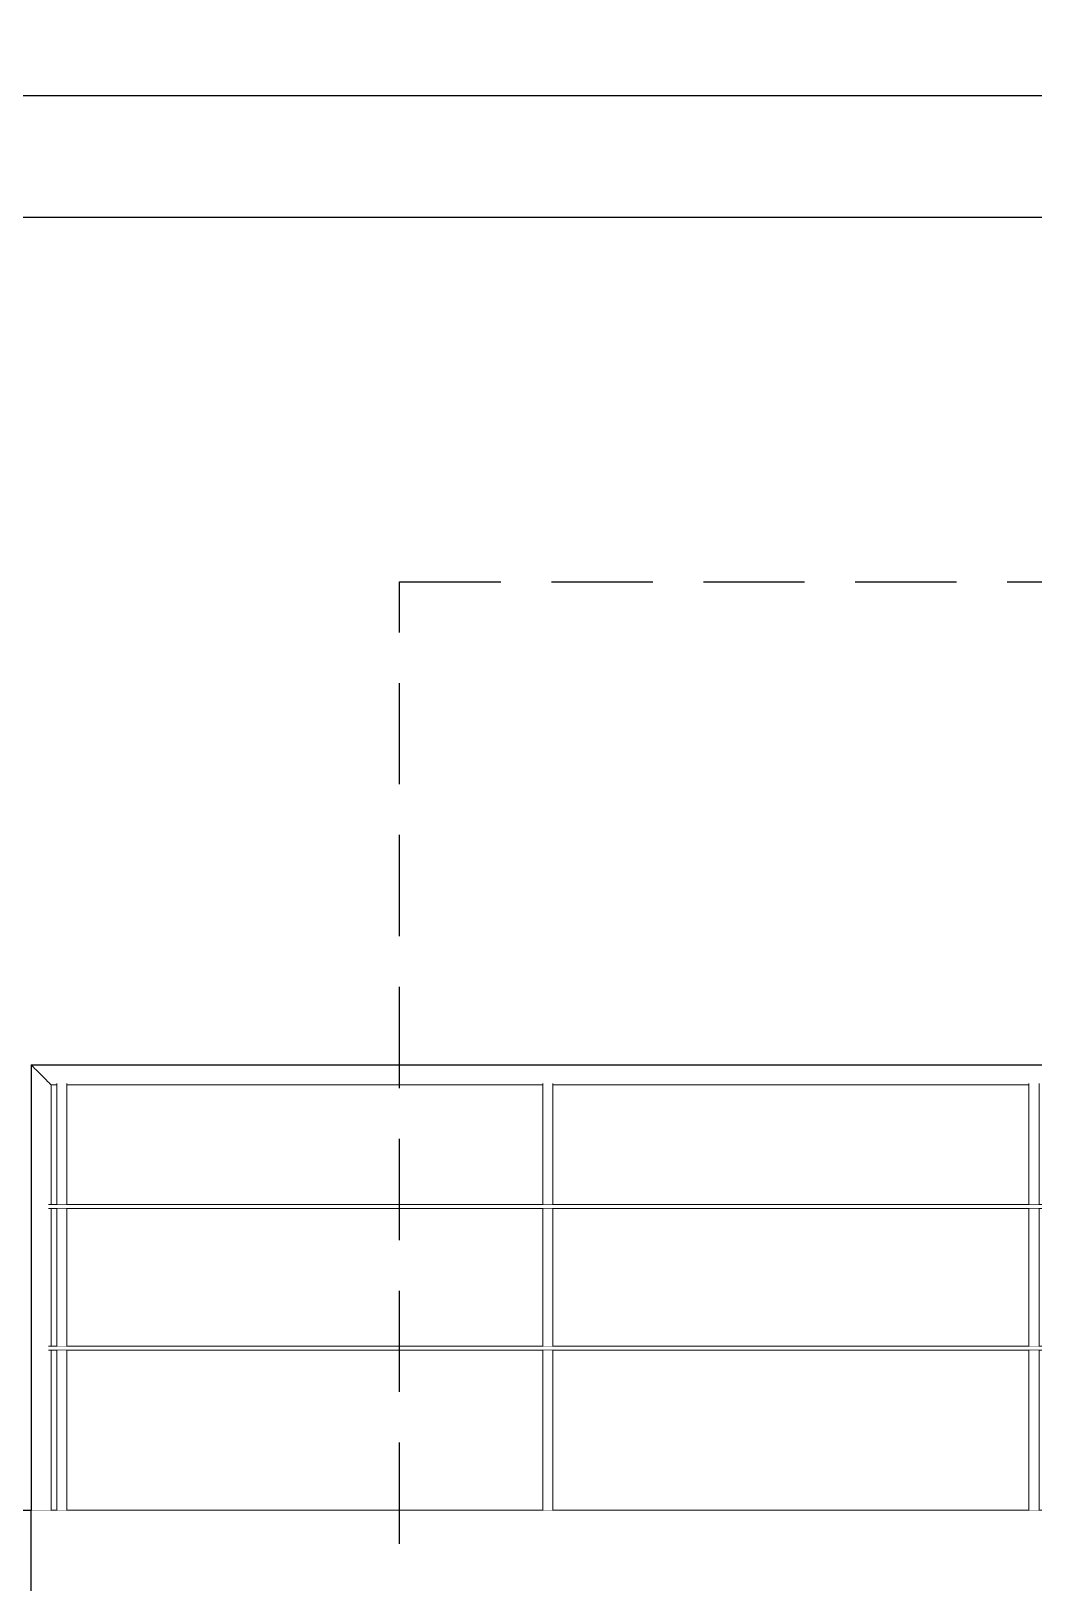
# Model space of a CAD drawing. Extents: x -18489 to 195597, y -1599 to 112111.
# Drawn here: x 25315 to 25562.6, y 26557.9 to 26940.9 of the extents above; entities that cross this region are included whole.
import ezdxf
from ezdxf.xclip import XClip

# ---------------------------------------------------------------- set-up
doc = ezdxf.new("R2010")
doc.units = 0
doc.header["$LTSCALE"] = 100
doc.header["$XCLIPFRAME"] = 2
doc.linetypes.add('188K-SM-07-F10-MECH-CR PIPE-Y2257103$0$X-S-FAB_SL ALL$0$Wipeout_Contour', pattern=[1, 0, -1])
doc.linetypes.add('X-N-FAB-L10$0$HIDDEN', pattern=[0.375, 0.25, -0.125])
for name, color, linetype in [('188K-SM-07-F10-MECH-CR PIPE-Y2257103$0$X-S-FAB_SL ALL$0$A-RAIL', 7, 'Continuous'), ('188K-SM-07-F10-MECH-CR PIPE-Y2257103$0$X-S-FAB_SL ALL$0$A-WALL-EX', 7, 'Continuous'), ('188K-SM-07-F10-MECH-CR PIPE-Y2257103$0$X-S-FAB_SL ALL$0$ASP_1', 1, 'Continuous'), ('188K-SM-07-F10-MECH-CR PIPE-Y2257103$0$X-S-FAB_SL ALL$0$Hattch', 7, 'Continuous'), ('X-N-FAB-L10$0$08', 8, 'Continuous'), ('X-N-FAB-L10$0$2', 8, 'Continuous'), ('X-N-FAB-L10$0$A-BLOCK', 8, 'Continuous')]:
    doc.layers.add(name, color=color, linetype=linetype)

# ---------------------------------------------------------------- blocks, each defined once
blk = doc.blocks.new('188K-SM-07-F10-MECH-CR PIPE-Y2257103$0$X-S-FAB_SL ALL$0$剖面元素_9_3', base_point=(23061.26, -8263.06))
at = {"color": 254, "linetype": '188K-SM-07-F10-MECH-CR PIPE-Y2257103$0$X-S-FAB_SL ALL$0$Wipeout_Contour', "lineweight": 0, "ltscale": 2426785.650399153}
blk.add_wipeout([(48372.21, -7460.16), (48372.21, -8018.06), (48376.26, -8018.06), (48376.26, -7908.06), (48676.26, -7908.06), (48676.26, -7798.06), (48776.26, -7798.06), (48776.26, -7908.06), (48871.49, -7908.06), (49061.42, -8018.06), (49256.26, -8018.06), (49256.26, -7598.06), (48372.26, -7598.06), (48372.26, -7578.06), (49256.26, -7578.06), (49256.26, -7420.56), (49238.76, -7420.56), (49238.76, -7424.16), (49223.61, -7424.16), (49222.91, -7424.35), (49222.4, -7424.86), (49222.21, -7425.56), (49222.21, -7505.56), (49222.4, -7506.26), (49222.91, -7506.78), (49223.61, -7506.96), (49238.76, -7506.96), (49238.76, -7510.56), (49203.76, -7510.56), (49203.76, -7506.96), (49218.91, -7506.96), (49219.61, -7506.78), (49220.13, -7506.26), (49220.31, -7505.56), (49220.31, -7460.16), (48772.21, -7460.16), (48772.21, -7507.26), (48772.4, -7507.96), (48772.91, -7508.48), (48773.61, -7508.66), (48786.41, -7508.66), (48786.41, -7512.36), (48756.11, -7512.36), (48756.11, -7508.66), (48768.91, -7508.66), (48769.61, -7508.48), (48770.13, -7507.96), (48770.31, -7507.26), (48770.31, -7460.16)], dxfattribs=at).dxf.layer = '188K-SM-07-F10-MECH-CR PIPE-Y2257103$0$X-S-FAB_SL ALL$0$Hattch'
at = {"color": 254, "linetype": '188K-SM-07-F10-MECH-CR PIPE-Y2257103$0$X-S-FAB_SL ALL$0$Wipeout_Contour', "lineweight": 0, "ltscale": 196129.893675}
blk.add_wipeout([(48381.26, -7977.56), (48382.63, -7977.56), (48382.63, -7943.56), (48381.26, -7943.56)], dxfattribs=at).dxf.layer = '188K-SM-07-F10-MECH-CR PIPE-Y2257103$0$X-S-FAB_SL ALL$0$Hattch'
at = {"color": 254, "linetype": '188K-SM-07-F10-MECH-CR PIPE-Y2257103$0$X-S-FAB_SL ALL$0$Wipeout_Contour', "lineweight": 0, "ltscale": 196374.339875}
blk.add_wipeout([(48385.13, -7943.56), (48385.13, -7977.56), (48502.63, -7977.56), (48502.63, -7943.56)], dxfattribs=at).dxf.layer = '188K-SM-07-F10-MECH-CR PIPE-Y2257103$0$X-S-FAB_SL ALL$0$Hattch'
at = {"color": 254, "linetype": '188K-SM-07-F10-MECH-CR PIPE-Y2257103$0$X-S-FAB_SL ALL$0$Wipeout_Contour', "lineweight": 0, "ltscale": 196848.002883}
blk.add_wipeout([(48505.13, -7943.56), (48505.13, -7977.56), (48622.63, -7977.56), (48622.63, -7943.56)], dxfattribs=at).dxf.layer = '188K-SM-07-F10-MECH-CR PIPE-Y2257103$0$X-S-FAB_SL ALL$0$Hattch'
at = {"color": 254, "linetype": '188K-SM-07-F10-MECH-CR PIPE-Y2257103$0$X-S-FAB_SL ALL$0$Wipeout_Contour', "lineweight": 0, "ltscale": 196108.665224}
blk.add_wipeout([(48381.26, -7942.56), (48382.63, -7942.56), (48382.63, -7913.06), (48381.26, -7913.06)], dxfattribs=at).dxf.layer = '188K-SM-07-F10-MECH-CR PIPE-Y2257103$0$X-S-FAB_SL ALL$0$Hattch'
at = {"color": 254, "linetype": '188K-SM-07-F10-MECH-CR PIPE-Y2257103$0$X-S-FAB_SL ALL$0$Wipeout_Contour', "lineweight": 0, "ltscale": 196353.137818}
blk.add_wipeout([(48385.13, -7913.06), (48385.13, -7942.56), (48502.63, -7942.56), (48502.63, -7913.06)], dxfattribs=at).dxf.layer = '188K-SM-07-F10-MECH-CR PIPE-Y2257103$0$X-S-FAB_SL ALL$0$Hattch'
at = {"color": 254, "linetype": '188K-SM-07-F10-MECH-CR PIPE-Y2257103$0$X-S-FAB_SL ALL$0$Wipeout_Contour', "lineweight": 0, "ltscale": 196826.85185}
blk.add_wipeout([(48505.13, -7942.56), (48622.63, -7942.56), (48622.63, -7913.06), (48505.13, -7913.06)], dxfattribs=at).dxf.layer = '188K-SM-07-F10-MECH-CR PIPE-Y2257103$0$X-S-FAB_SL ALL$0$Hattch'
at = {"color": 254, "linetype": '188K-SM-07-F10-MECH-CR PIPE-Y2257103$0$X-S-FAB_SL ALL$0$Wipeout_Contour', "lineweight": 0, "ltscale": 196154.469577}
blk.add_wipeout([(48382.63, -7978.56), (48381.26, -7978.56), (48381.26, -8018.06), (48382.63, -8018.06)], dxfattribs=at).dxf.layer = '188K-SM-07-F10-MECH-CR PIPE-Y2257103$0$X-S-FAB_SL ALL$0$Hattch'
at = {"color": 254, "linetype": '188K-SM-07-F10-MECH-CR PIPE-Y2257103$0$X-S-FAB_SL ALL$0$Wipeout_Contour', "lineweight": 0, "ltscale": 196398.885223}
blk.add_wipeout([(48502.63, -7978.56), (48385.13, -7978.56), (48385.13, -8018.06), (48502.63, -8018.06)], dxfattribs=at).dxf.layer = '188K-SM-07-F10-MECH-CR PIPE-Y2257103$0$X-S-FAB_SL ALL$0$Hattch'
at = {"color": 254, "linetype": '188K-SM-07-F10-MECH-CR PIPE-Y2257103$0$X-S-FAB_SL ALL$0$Wipeout_Contour', "lineweight": 0, "ltscale": 196872.489177}
blk.add_wipeout([(48622.63, -7978.56), (48505.13, -7978.56), (48505.13, -8018.06), (48622.63, -8018.06)], dxfattribs=at).dxf.layer = '188K-SM-07-F10-MECH-CR PIPE-Y2257103$0$X-S-FAB_SL ALL$0$Hattch'
blk = doc.blocks.new('188K-SM-07-F10-MECH-CR PIPE-Y2257103$0$X-S-FAB_SL ALL$0$剖面元素_46_3', base_point=(23061.26, -8263.06))
at = {"color": 254, "linetype": '188K-SM-07-F10-MECH-CR PIPE-Y2257103$0$X-S-FAB_SL ALL$0$Wipeout_Contour', "lineweight": 0, "ltscale": 345136.999352}
blk.add_wipeout([(48351.26, -8153.06), (49071.26, -8153.06), (49071.26, -8133.76), (48871.49, -8018.06), (48376.26, -8018.06), (48376.26, -8045.06), (48351.26, -8045.06)], dxfattribs=at).dxf.layer = '188K-SM-07-F10-MECH-CR PIPE-Y2257103$0$X-S-FAB_SL ALL$0$Hattch'
at = {"layer": '188K-SM-07-F10-MECH-CR PIPE-Y2257103$0$X-S-FAB_SL ALL$0$A-WALL-EX', "color": 8, "lineweight": 0}
blk.add_line((48871.49, -8018.06), (48376.26, -8018.06), dxfattribs=at)
blk = doc.blocks.new('188K-SM-07-F10-MECH-CR PIPE-Y2257103$0$X-S-FAB_SL ALL$0$剖面元素_633_3', base_point=(23061.26, -8263.06))
at = {"color": 254, "linetype": '188K-SM-07-F10-MECH-CR PIPE-Y2257103$0$X-S-FAB_SL ALL$0$Wipeout_Contour', "lineweight": 0, "ltscale": 196118.951224}
blk.add_wipeout([(48378.76, -7910.56), (48378.33, -7910.13), (48378.33, -8018.06), (48378.76, -8018.06)], dxfattribs=at).dxf.layer = '188K-SM-07-F10-MECH-CR PIPE-Y2257103$0$X-S-FAB_SL ALL$0$Hattch'
at = {"color": 254, "linetype": '188K-SM-07-F10-MECH-CR PIPE-Y2257103$0$X-S-FAB_SL ALL$0$Wipeout_Contour', "lineweight": 0, "ltscale": 196117.125841}
blk.add_wipeout([(48378.33, -7910.13), (48377.91, -7909.71), (48377.91, -8018.06), (48378.33, -8018.06)], dxfattribs=at).dxf.layer = '188K-SM-07-F10-MECH-CR PIPE-Y2257103$0$X-S-FAB_SL ALL$0$Hattch'
at = {"color": 254, "linetype": '188K-SM-07-F10-MECH-CR PIPE-Y2257103$0$X-S-FAB_SL ALL$0$Wipeout_Contour', "lineweight": 0, "ltscale": 588374.457129}
blk.add_wipeout([(48380.68, -7912.48), (48380.37, -7912.17), (48380.37, -8018.06), (48380.68, -8018.06), (48380.68, -7978.56), (48380.54, -7978.56), (48380.54, -7977.56), (48380.68, -7977.56), (48380.68, -7943.56), (48380.54, -7943.56), (48380.54, -7942.56), (48380.68, -7942.56)], dxfattribs=at).dxf.layer = '188K-SM-07-F10-MECH-CR PIPE-Y2257103$0$X-S-FAB_SL ALL$0$Hattch'
at = {"color": 254, "linetype": '188K-SM-07-F10-MECH-CR PIPE-Y2257103$0$X-S-FAB_SL ALL$0$Wipeout_Contour', "lineweight": 0, "ltscale": 196115.384066}
blk.add_wipeout([(48377.91, -7909.71), (48377.51, -7909.31), (48377.51, -8018.06), (48377.91, -8018.06)], dxfattribs=at).dxf.layer = '188K-SM-07-F10-MECH-CR PIPE-Y2257103$0$X-S-FAB_SL ALL$0$Hattch'
at = {"color": 254, "linetype": '188K-SM-07-F10-MECH-CR PIPE-Y2257103$0$X-S-FAB_SL ALL$0$Wipeout_Contour', "lineweight": 0, "ltscale": 196125.976979}
blk.add_wipeout([(48380.37, -7912.17), (48380.01, -7911.81), (48380.01, -8018.06), (48380.37, -8018.06)], dxfattribs=at).dxf.layer = '188K-SM-07-F10-MECH-CR PIPE-Y2257103$0$X-S-FAB_SL ALL$0$Hattch'
at = {"color": 254, "linetype": '188K-SM-07-F10-MECH-CR PIPE-Y2257103$0$X-S-FAB_SL ALL$0$Wipeout_Contour', "lineweight": 0, "ltscale": 196113.778821}
blk.add_wipeout([(48377.51, -7909.31), (48377.16, -7908.96), (48377.16, -8018.06), (48377.51, -8018.06)], dxfattribs=at).dxf.layer = '188K-SM-07-F10-MECH-CR PIPE-Y2257103$0$X-S-FAB_SL ALL$0$Hattch'
at = {"color": 254, "linetype": '188K-SM-07-F10-MECH-CR PIPE-Y2257103$0$X-S-FAB_SL ALL$0$Wipeout_Contour', "lineweight": 0, "ltscale": 196124.371822}
blk.add_wipeout([(48380.01, -7911.81), (48379.62, -7911.42), (48379.62, -8018.06), (48380.01, -8018.06)], dxfattribs=at).dxf.layer = '188K-SM-07-F10-MECH-CR PIPE-Y2257103$0$X-S-FAB_SL ALL$0$Hattch'
at = {"color": 254, "linetype": '188K-SM-07-F10-MECH-CR PIPE-Y2257103$0$X-S-FAB_SL ALL$0$Wipeout_Contour', "lineweight": 0, "ltscale": 196112.35888}
blk.add_wipeout([(48377.16, -7908.96), (48376.85, -7908.65), (48376.85, -8018.06), (48377.16, -8018.06)], dxfattribs=at).dxf.layer = '188K-SM-07-F10-MECH-CR PIPE-Y2257103$0$X-S-FAB_SL ALL$0$Hattch'
at = {"color": 254, "linetype": '188K-SM-07-F10-MECH-CR PIPE-Y2257103$0$X-S-FAB_SL ALL$0$Wipeout_Contour', "lineweight": 0, "ltscale": 196122.630105}
blk.add_wipeout([(48379.62, -7911.42), (48379.2, -7911), (48379.2, -8018.06), (48379.62, -8018.06)], dxfattribs=at).dxf.layer = '188K-SM-07-F10-MECH-CR PIPE-Y2257103$0$X-S-FAB_SL ALL$0$Hattch'
at = {"color": 254, "linetype": '188K-SM-07-F10-MECH-CR PIPE-Y2257103$0$X-S-FAB_SL ALL$0$Wipeout_Contour', "lineweight": 0, "ltscale": 196111.167384}
blk.add_wipeout([(48376.85, -7908.65), (48376.6, -7908.4), (48376.6, -8018.06), (48376.85, -8018.06)], dxfattribs=at).dxf.layer = '188K-SM-07-F10-MECH-CR PIPE-Y2257103$0$X-S-FAB_SL ALL$0$Hattch'
at = {"color": 254, "linetype": '188K-SM-07-F10-MECH-CR PIPE-Y2257103$0$X-S-FAB_SL ALL$0$Wipeout_Contour', "lineweight": 0, "ltscale": 196105.895487}
blk.add_wipeout([(48381.26, -7913.06), (48381.23, -7913.03), (48381.23, -7942.56), (48381.26, -7942.56)], dxfattribs=at).dxf.layer = '188K-SM-07-F10-MECH-CR PIPE-Y2257103$0$X-S-FAB_SL ALL$0$Hattch'
at = {"color": 254, "linetype": '188K-SM-07-F10-MECH-CR PIPE-Y2257103$0$X-S-FAB_SL ALL$0$Wipeout_Contour', "lineweight": 0, "ltscale": 196151.706434}
blk.add_wipeout([(48381.26, -7978.56), (48381.23, -7978.56), (48381.23, -8018.06), (48381.26, -8018.06)], dxfattribs=at).dxf.layer = '188K-SM-07-F10-MECH-CR PIPE-Y2257103$0$X-S-FAB_SL ALL$0$Hattch'
at = {"color": 254, "linetype": '188K-SM-07-F10-MECH-CR PIPE-Y2257103$0$X-S-FAB_SL ALL$0$Wipeout_Contour', "lineweight": 0, "ltscale": 196110.240537}
blk.add_wipeout([(48376.6, -7908.4), (48376.41, -7908.21), (48376.41, -8018.06), (48376.6, -8018.06)], dxfattribs=at).dxf.layer = '188K-SM-07-F10-MECH-CR PIPE-Y2257103$0$X-S-FAB_SL ALL$0$Hattch'
at = {"color": 254, "linetype": '188K-SM-07-F10-MECH-CR PIPE-Y2257103$0$X-S-FAB_SL ALL$0$Wipeout_Contour', "lineweight": 0, "ltscale": 196120.804751}
blk.add_wipeout([(48379.2, -7911), (48378.76, -7910.56), (48378.76, -8018.06), (48379.2, -8018.06)], dxfattribs=at).dxf.layer = '188K-SM-07-F10-MECH-CR PIPE-Y2257103$0$X-S-FAB_SL ALL$0$Hattch'
at = {"color": 254, "linetype": '188K-SM-07-F10-MECH-CR PIPE-Y2257103$0$X-S-FAB_SL ALL$0$Wipeout_Contour', "lineweight": 0, "ltscale": 196127.130186}
blk.add_wipeout([(48381.26, -7943.56), (48381.23, -7943.56), (48381.23, -7977.56), (48381.26, -7977.56)], dxfattribs=at).dxf.layer = '188K-SM-07-F10-MECH-CR PIPE-Y2257103$0$X-S-FAB_SL ALL$0$Hattch'
at = {"color": 254, "linetype": '188K-SM-07-F10-MECH-CR PIPE-Y2257103$0$X-S-FAB_SL ALL$0$Wipeout_Contour', "lineweight": 0, "ltscale": 196109.606498}
blk.add_wipeout([(48376.41, -7908.21), (48376.3, -7908.1), (48376.3, -8018.06), (48376.41, -8018.06)], dxfattribs=at).dxf.layer = '188K-SM-07-F10-MECH-CR PIPE-Y2257103$0$X-S-FAB_SL ALL$0$Hattch'
at = {"color": 254, "linetype": '188K-SM-07-F10-MECH-CR PIPE-Y2257103$0$X-S-FAB_SL ALL$0$Wipeout_Contour', "lineweight": 0, "ltscale": 196105.57399}
blk.add_wipeout([(48381.23, -7913.03), (48381.11, -7912.91), (48381.11, -7942.56), (48381.23, -7942.56)], dxfattribs=at).dxf.layer = '188K-SM-07-F10-MECH-CR PIPE-Y2257103$0$X-S-FAB_SL ALL$0$Hattch'
at = {"color": 254, "linetype": '188K-SM-07-F10-MECH-CR PIPE-Y2257103$0$X-S-FAB_SL ALL$0$Wipeout_Contour', "lineweight": 0, "ltscale": 196151.408934}
blk.add_wipeout([(48381.23, -7978.56), (48381.11, -7978.56), (48381.11, -8018.06), (48381.23, -8018.06)], dxfattribs=at).dxf.layer = '188K-SM-07-F10-MECH-CR PIPE-Y2257103$0$X-S-FAB_SL ALL$0$Hattch'
at = {"color": 254, "linetype": '188K-SM-07-F10-MECH-CR PIPE-Y2257103$0$X-S-FAB_SL ALL$0$Wipeout_Contour', "lineweight": 0, "ltscale": 196109.284532}
blk.add_wipeout([(48376.3, -7908.1), (48376.26, -7908.06), (48376.26, -8018.06), (48376.3, -8018.06)], dxfattribs=at).dxf.layer = '188K-SM-07-F10-MECH-CR PIPE-Y2257103$0$X-S-FAB_SL ALL$0$Hattch'
at = {"color": 254, "linetype": '188K-SM-07-F10-MECH-CR PIPE-Y2257103$0$X-S-FAB_SL ALL$0$Wipeout_Contour', "lineweight": 0, "ltscale": 196126.832649}
blk.add_wipeout([(48381.23, -7943.56), (48381.11, -7943.56), (48381.11, -7977.56), (48381.23, -7977.56)], dxfattribs=at).dxf.layer = '188K-SM-07-F10-MECH-CR PIPE-Y2257103$0$X-S-FAB_SL ALL$0$Hattch'
at = {"layer": '188K-SM-07-F10-MECH-CR PIPE-Y2257103$0$X-S-FAB_SL ALL$0$A-RAIL', "color": 8, "lineweight": 0}
blk.add_line((48376.26, -7908.06), (48376.26, -8018.06), dxfattribs=at)
at = {"color": 254, "linetype": '188K-SM-07-F10-MECH-CR PIPE-Y2257103$0$X-S-FAB_SL ALL$0$Wipeout_Contour', "lineweight": 0, "ltscale": 196104.940351}
blk.add_wipeout([(48381.11, -7912.91), (48380.93, -7912.73), (48380.93, -7942.56), (48381.11, -7942.56)], dxfattribs=at).dxf.layer = '188K-SM-07-F10-MECH-CR PIPE-Y2257103$0$X-S-FAB_SL ALL$0$Hattch'
at = {"color": 254, "linetype": '188K-SM-07-F10-MECH-CR PIPE-Y2257103$0$X-S-FAB_SL ALL$0$Wipeout_Contour', "lineweight": 0, "ltscale": 196150.822981}
blk.add_wipeout([(48381.11, -7978.56), (48380.93, -7978.56), (48380.93, -8018.06), (48381.11, -8018.06)], dxfattribs=at).dxf.layer = '188K-SM-07-F10-MECH-CR PIPE-Y2257103$0$X-S-FAB_SL ALL$0$Hattch'
at = {"color": 254, "linetype": '188K-SM-07-F10-MECH-CR PIPE-Y2257103$0$X-S-FAB_SL ALL$0$Wipeout_Contour', "lineweight": 0, "ltscale": 196126.246622}
blk.add_wipeout([(48381.11, -7943.56), (48380.93, -7943.56), (48380.93, -7977.56), (48381.11, -7977.56)], dxfattribs=at).dxf.layer = '188K-SM-07-F10-MECH-CR PIPE-Y2257103$0$X-S-FAB_SL ALL$0$Hattch'
at = {"color": 254, "linetype": '188K-SM-07-F10-MECH-CR PIPE-Y2257103$0$X-S-FAB_SL ALL$0$Wipeout_Contour', "lineweight": 0, "ltscale": 196125.389894}
blk.add_wipeout([(48380.68, -7977.56), (48380.93, -7977.56), (48380.93, -7943.56), (48380.68, -7943.56)], dxfattribs=at).dxf.layer = '188K-SM-07-F10-MECH-CR PIPE-Y2257103$0$X-S-FAB_SL ALL$0$Hattch'
at = {"color": 254, "linetype": '188K-SM-07-F10-MECH-CR PIPE-Y2257103$0$X-S-FAB_SL ALL$0$Wipeout_Contour', "lineweight": 0, "ltscale": 196104.013806}
blk.add_wipeout([(48380.68, -7942.56), (48380.93, -7942.56), (48380.93, -7912.73), (48380.68, -7912.48)], dxfattribs=at).dxf.layer = '188K-SM-07-F10-MECH-CR PIPE-Y2257103$0$X-S-FAB_SL ALL$0$Hattch'
at = {"color": 254, "linetype": '188K-SM-07-F10-MECH-CR PIPE-Y2257103$0$X-S-FAB_SL ALL$0$Wipeout_Contour', "lineweight": 0, "ltscale": 196149.96636}
blk.add_wipeout([(48380.93, -7978.56), (48380.68, -7978.56), (48380.68, -8018.06), (48380.93, -8018.06)], dxfattribs=at).dxf.layer = '188K-SM-07-F10-MECH-CR PIPE-Y2257103$0$X-S-FAB_SL ALL$0$Hattch'
at = {"layer": '188K-SM-07-F10-MECH-CR PIPE-Y2257103$0$X-S-FAB_SL ALL$0$A-RAIL', "color": 8, "lineweight": 0}
for p, q in [((48381.26, -7913.06), (48381.26, -7942.56)), ((48381.26, -7943.56), (48381.26, -7977.56)), ((48381.26, -7978.56), (48381.26, -8018.06))]:
    blk.add_line(p, q, dxfattribs=at)
blk = doc.blocks.new('188K-SM-07-F10-MECH-CR PIPE-Y2257103$0$X-S-FAB_SL ALL$0$剖面元素_635_3', base_point=(23061.26, -8263.06))
at = {"color": 254, "linetype": '188K-SM-07-F10-MECH-CR PIPE-Y2257103$0$X-S-FAB_SL ALL$0$Wipeout_Contour', "lineweight": 0, "ltscale": 197051.115681}
blk.add_wipeout([(48871.49, -7908.06), (48376.26, -7908.06), (48376.3, -7908.1), (48871.48, -7908.1)], dxfattribs=at).dxf.layer = '188K-SM-07-F10-MECH-CR PIPE-Y2257103$0$X-S-FAB_SL ALL$0$Hattch'
at = {"color": 254, "linetype": '188K-SM-07-F10-MECH-CR PIPE-Y2257103$0$X-S-FAB_SL ALL$0$Wipeout_Contour', "lineweight": 0, "ltscale": 197051.272773}
blk.add_wipeout([(48871.48, -7908.1), (48376.3, -7908.1), (48376.41, -7908.21), (48871.45, -7908.21)], dxfattribs=at).dxf.layer = '188K-SM-07-F10-MECH-CR PIPE-Y2257103$0$X-S-FAB_SL ALL$0$Hattch'
at = {"color": 254, "linetype": '188K-SM-07-F10-MECH-CR PIPE-Y2257103$0$X-S-FAB_SL ALL$0$Wipeout_Contour', "lineweight": 0, "ltscale": 197051.582326}
blk.add_wipeout([(48871.45, -7908.21), (48376.41, -7908.21), (48376.6, -7908.4), (48871.4, -7908.4)], dxfattribs=at).dxf.layer = '188K-SM-07-F10-MECH-CR PIPE-Y2257103$0$X-S-FAB_SL ALL$0$Hattch'
at = {"color": 254, "linetype": '188K-SM-07-F10-MECH-CR PIPE-Y2257103$0$X-S-FAB_SL ALL$0$Wipeout_Contour', "lineweight": 0, "ltscale": 197052.03491}
blk.add_wipeout([(48871.4, -7908.4), (48376.6, -7908.4), (48376.85, -7908.65), (48871.33, -7908.65)], dxfattribs=at).dxf.layer = '188K-SM-07-F10-MECH-CR PIPE-Y2257103$0$X-S-FAB_SL ALL$0$Hattch'
at = {"color": 254, "linetype": '188K-SM-07-F10-MECH-CR PIPE-Y2257103$0$X-S-FAB_SL ALL$0$Wipeout_Contour', "lineweight": 0, "ltscale": 197052.616783}
blk.add_wipeout([(48376.85, -7908.65), (48377.16, -7908.96), (48871.25, -7908.96), (48871.33, -7908.65)], dxfattribs=at).dxf.layer = '188K-SM-07-F10-MECH-CR PIPE-Y2257103$0$X-S-FAB_SL ALL$0$Hattch'
at = {"color": 254, "linetype": '188K-SM-07-F10-MECH-CR PIPE-Y2257103$0$X-S-FAB_SL ALL$0$Wipeout_Contour', "lineweight": 0, "ltscale": 197053.310266}
blk.add_wipeout([(48377.16, -7908.96), (48377.51, -7909.31), (48871.15, -7909.31), (48871.25, -7908.96)], dxfattribs=at).dxf.layer = '188K-SM-07-F10-MECH-CR PIPE-Y2257103$0$X-S-FAB_SL ALL$0$Hattch'
at = {"color": 254, "linetype": '188K-SM-07-F10-MECH-CR PIPE-Y2257103$0$X-S-FAB_SL ALL$0$Wipeout_Contour', "lineweight": 0, "ltscale": 197054.094311}
blk.add_wipeout([(48377.51, -7909.31), (48377.91, -7909.71), (48871.05, -7909.71), (48871.15, -7909.31)], dxfattribs=at).dxf.layer = '188K-SM-07-F10-MECH-CR PIPE-Y2257103$0$X-S-FAB_SL ALL$0$Hattch'
at = {"color": 254, "linetype": '188K-SM-07-F10-MECH-CR PIPE-Y2257103$0$X-S-FAB_SL ALL$0$Wipeout_Contour', "lineweight": 0, "ltscale": 197054.945073}
blk.add_wipeout([(48377.91, -7909.71), (48378.33, -7910.13), (48870.93, -7910.13), (48871.05, -7909.71)], dxfattribs=at).dxf.layer = '188K-SM-07-F10-MECH-CR PIPE-Y2257103$0$X-S-FAB_SL ALL$0$Hattch'
at = {"layer": '188K-SM-07-F10-MECH-CR PIPE-Y2257103$0$X-S-FAB_SL ALL$0$A-RAIL', "color": 8, "lineweight": 0}
for q in [(48376.3, -7908.1), (48871.49, -7908.06)]:
    blk.add_line((48376.26, -7908.06), q, dxfattribs=at)
at = {"color": 254, "linetype": '188K-SM-07-F10-MECH-CR PIPE-Y2257103$0$X-S-FAB_SL ALL$0$Wipeout_Contour', "lineweight": 0, "ltscale": 197055.836715}
blk.add_wipeout([(48378.33, -7910.13), (48378.76, -7910.56), (48870.82, -7910.56), (48870.93, -7910.13)], dxfattribs=at).dxf.layer = '188K-SM-07-F10-MECH-CR PIPE-Y2257103$0$X-S-FAB_SL ALL$0$Hattch'
at = {"layer": '188K-SM-07-F10-MECH-CR PIPE-Y2257103$0$X-S-FAB_SL ALL$0$A-RAIL', "color": 8, "lineweight": 0}
for p, q in [((48376.3, -7908.1), (48376.41, -7908.21)), ((48376.41, -7908.21), (48376.6, -7908.4))]:
    blk.add_line(p, q, dxfattribs=at)
at = {"color": 254, "linetype": '188K-SM-07-F10-MECH-CR PIPE-Y2257103$0$X-S-FAB_SL ALL$0$Wipeout_Contour', "lineweight": 0, "ltscale": 197056.742122}
blk.add_wipeout([(48378.76, -7910.56), (48379.2, -7911), (48870.7, -7911), (48870.82, -7910.56)], dxfattribs=at).dxf.layer = '188K-SM-07-F10-MECH-CR PIPE-Y2257103$0$X-S-FAB_SL ALL$0$Hattch'
at = {"layer": '188K-SM-07-F10-MECH-CR PIPE-Y2257103$0$X-S-FAB_SL ALL$0$A-RAIL', "color": 8, "lineweight": 0}
for p, q in [((48376.6, -7908.4), (48376.85, -7908.65)), ((48376.85, -7908.65), (48377.16, -7908.96))]:
    blk.add_line(p, q, dxfattribs=at)
at = {"color": 254, "linetype": '188K-SM-07-F10-MECH-CR PIPE-Y2257103$0$X-S-FAB_SL ALL$0$Wipeout_Contour', "lineweight": 0, "ltscale": 197057.633837}
blk.add_wipeout([(48870.7, -7911), (48379.2, -7911), (48379.62, -7911.42), (48870.59, -7911.42)], dxfattribs=at).dxf.layer = '188K-SM-07-F10-MECH-CR PIPE-Y2257103$0$X-S-FAB_SL ALL$0$Hattch'
at = {"layer": '188K-SM-07-F10-MECH-CR PIPE-Y2257103$0$X-S-FAB_SL ALL$0$A-RAIL', "color": 8, "lineweight": 0}
blk.add_line((48377.16, -7908.96), (48377.51, -7909.31), dxfattribs=at)
at = {"color": 254, "linetype": '188K-SM-07-F10-MECH-CR PIPE-Y2257103$0$X-S-FAB_SL ALL$0$Wipeout_Contour', "lineweight": 0, "ltscale": 197058.484717}
blk.add_wipeout([(48870.59, -7911.42), (48379.62, -7911.42), (48380.01, -7911.81), (48870.48, -7911.81)], dxfattribs=at).dxf.layer = '188K-SM-07-F10-MECH-CR PIPE-Y2257103$0$X-S-FAB_SL ALL$0$Hattch'
at = {"layer": '188K-SM-07-F10-MECH-CR PIPE-Y2257103$0$X-S-FAB_SL ALL$0$A-RAIL', "color": 8, "lineweight": 0}
blk.add_line((48377.51, -7909.31), (48377.91, -7909.71), dxfattribs=at)
at = {"color": 254, "linetype": '188K-SM-07-F10-MECH-CR PIPE-Y2257103$0$X-S-FAB_SL ALL$0$Wipeout_Contour', "lineweight": 0, "ltscale": 197059.268936}
blk.add_wipeout([(48380.01, -7911.81), (48380.37, -7912.17), (48870.38, -7912.17), (48870.48, -7911.81)], dxfattribs=at).dxf.layer = '188K-SM-07-F10-MECH-CR PIPE-Y2257103$0$X-S-FAB_SL ALL$0$Hattch'
at = {"layer": '188K-SM-07-F10-MECH-CR PIPE-Y2257103$0$X-S-FAB_SL ALL$0$A-RAIL', "color": 8, "lineweight": 0}
blk.add_line((48377.91, -7909.71), (48378.33, -7910.13), dxfattribs=at)
at = {"color": 254, "linetype": '188K-SM-07-F10-MECH-CR PIPE-Y2257103$0$X-S-FAB_SL ALL$0$Wipeout_Contour', "lineweight": 0, "ltscale": 197059.962624}
blk.add_wipeout([(48380.37, -7912.17), (48380.68, -7912.48), (48870.3, -7912.48), (48870.38, -7912.17)], dxfattribs=at).dxf.layer = '188K-SM-07-F10-MECH-CR PIPE-Y2257103$0$X-S-FAB_SL ALL$0$Hattch'
at = {"color": 254, "linetype": '188K-SM-07-F10-MECH-CR PIPE-Y2257103$0$X-S-FAB_SL ALL$0$Wipeout_Contour', "lineweight": 0, "ltscale": 197060.544758}
blk.add_wipeout([(48380.68, -7912.48), (48380.93, -7912.73), (48870.23, -7912.73), (48870.3, -7912.48)], dxfattribs=at).dxf.layer = '188K-SM-07-F10-MECH-CR PIPE-Y2257103$0$X-S-FAB_SL ALL$0$Hattch'
at = {"layer": '188K-SM-07-F10-MECH-CR PIPE-Y2257103$0$X-S-FAB_SL ALL$0$A-RAIL', "color": 8, "lineweight": 0}
blk.add_line((48378.33, -7910.13), (48378.76, -7910.56), dxfattribs=at)
at = {"color": 254, "linetype": '188K-SM-07-F10-MECH-CR PIPE-Y2257103$0$X-S-FAB_SL ALL$0$Wipeout_Contour', "lineweight": 0, "ltscale": 196098.38144}
blk.add_wipeout([(48382.63, -7912.73), (48380.93, -7912.73), (48381.11, -7912.91), (48382.63, -7912.91)], dxfattribs=at).dxf.layer = '188K-SM-07-F10-MECH-CR PIPE-Y2257103$0$X-S-FAB_SL ALL$0$Hattch'
at = {"color": 254, "linetype": '188K-SM-07-F10-MECH-CR PIPE-Y2257103$0$X-S-FAB_SL ALL$0$Wipeout_Contour', "lineweight": 0, "ltscale": 196343.452541}
blk.add_wipeout([(48502.63, -7912.73), (48385.13, -7912.73), (48385.13, -7912.91), (48502.63, -7912.91)], dxfattribs=at).dxf.layer = '188K-SM-07-F10-MECH-CR PIPE-Y2257103$0$X-S-FAB_SL ALL$0$Hattch'
at = {"color": 254, "linetype": '188K-SM-07-F10-MECH-CR PIPE-Y2257103$0$X-S-FAB_SL ALL$0$Wipeout_Contour', "lineweight": 0, "ltscale": 196817.189881}
blk.add_wipeout([(48505.13, -7912.73), (48505.13, -7912.91), (48622.63, -7912.91), (48622.63, -7912.73)], dxfattribs=at).dxf.layer = '188K-SM-07-F10-MECH-CR PIPE-Y2257103$0$X-S-FAB_SL ALL$0$Hattch'
at = {"color": 254, "linetype": '188K-SM-07-F10-MECH-CR PIPE-Y2257103$0$X-S-FAB_SL ALL$0$Wipeout_Contour', "lineweight": 0, "ltscale": 196098.803882}
blk.add_wipeout([(48382.63, -7912.91), (48381.11, -7912.91), (48381.23, -7913.03), (48382.63, -7913.03)], dxfattribs=at).dxf.layer = '188K-SM-07-F10-MECH-CR PIPE-Y2257103$0$X-S-FAB_SL ALL$0$Hattch'
at = {"color": 254, "linetype": '188K-SM-07-F10-MECH-CR PIPE-Y2257103$0$X-S-FAB_SL ALL$0$Wipeout_Contour', "lineweight": 0, "ltscale": 196343.548284}
blk.add_wipeout([(48385.13, -7913.03), (48502.63, -7913.03), (48502.63, -7912.91), (48385.13, -7912.91)], dxfattribs=at).dxf.layer = '188K-SM-07-F10-MECH-CR PIPE-Y2257103$0$X-S-FAB_SL ALL$0$Hattch'
at = {"color": 254, "linetype": '188K-SM-07-F10-MECH-CR PIPE-Y2257103$0$X-S-FAB_SL ALL$0$Wipeout_Contour', "lineweight": 0, "ltscale": 196817.285388}
blk.add_wipeout([(48505.13, -7912.91), (48505.13, -7913.03), (48622.63, -7913.03), (48622.63, -7912.91)], dxfattribs=at).dxf.layer = '188K-SM-07-F10-MECH-CR PIPE-Y2257103$0$X-S-FAB_SL ALL$0$Hattch'
at = {"layer": '188K-SM-07-F10-MECH-CR PIPE-Y2257103$0$X-S-FAB_SL ALL$0$A-RAIL', "color": 8, "lineweight": 0}
blk.add_line((48378.76, -7910.56), (48379.2, -7911), dxfattribs=at)
at = {"color": 254, "linetype": '188K-SM-07-F10-MECH-CR PIPE-Y2257103$0$X-S-FAB_SL ALL$0$Wipeout_Contour', "lineweight": 0, "ltscale": 196099.04814}
blk.add_wipeout([(48381.23, -7913.03), (48381.26, -7913.06), (48382.63, -7913.06), (48382.63, -7913.03)], dxfattribs=at).dxf.layer = '188K-SM-07-F10-MECH-CR PIPE-Y2257103$0$X-S-FAB_SL ALL$0$Hattch'
at = {"color": 254, "linetype": '188K-SM-07-F10-MECH-CR PIPE-Y2257103$0$X-S-FAB_SL ALL$0$Wipeout_Contour', "lineweight": 0, "ltscale": 196343.596903}
blk.add_wipeout([(48385.13, -7913.06), (48502.63, -7913.06), (48502.63, -7913.03), (48385.13, -7913.03)], dxfattribs=at).dxf.layer = '188K-SM-07-F10-MECH-CR PIPE-Y2257103$0$X-S-FAB_SL ALL$0$Hattch'
at = {"color": 254, "linetype": '188K-SM-07-F10-MECH-CR PIPE-Y2257103$0$X-S-FAB_SL ALL$0$Wipeout_Contour', "lineweight": 0, "ltscale": 196817.333874}
blk.add_wipeout([(48505.13, -7913.06), (48622.63, -7913.06), (48622.63, -7913.03), (48505.13, -7913.03)], dxfattribs=at).dxf.layer = '188K-SM-07-F10-MECH-CR PIPE-Y2257103$0$X-S-FAB_SL ALL$0$Hattch'
at = {"layer": '188K-SM-07-F10-MECH-CR PIPE-Y2257103$0$X-S-FAB_SL ALL$0$A-RAIL', "color": 8, "lineweight": 0}
for p, q in [((48379.2, -7911), (48379.62, -7911.42)), ((48379.62, -7911.42), (48380.01, -7911.81)), ((48380.01, -7911.81), (48380.37, -7912.17)), ((48380.37, -7912.17), (48380.68, -7912.48)), ((48380.68, -7912.48), (48380.93, -7912.73)), ((48380.93, -7912.73), (48381.11, -7912.91)), ((48381.11, -7912.91), (48381.23, -7913.03)), ((48381.23, -7913.03), (48381.26, -7913.06)), ((48381.26, -7913.06), (48382.63, -7913.06)), ((48385.13, -7913.06), (48502.63, -7913.06)), ((48505.13, -7913.06), (48622.63, -7913.06))]:
    blk.add_line(p, q, dxfattribs=at)
blk = doc.blocks.new('188K-SM-07-F10-MECH-CR PIPE-Y2257103$0$X-S-FAB_SL ALL$0$剖面元素_636_3', base_point=(23061.26, -8263.06))
at = {"color": 254, "linetype": '188K-SM-07-F10-MECH-CR PIPE-Y2257103$0$X-S-FAB_SL ALL$0$Wipeout_Contour', "lineweight": 0, "ltscale": 197104.649749}
blk.add_wipeout([(48380.54, -7977.56), (48380.54, -7978.56), (48871.35, -7978.56), (48871.62, -7977.56)], dxfattribs=at).dxf.layer = '188K-SM-07-F10-MECH-CR PIPE-Y2257103$0$X-S-FAB_SL ALL$0$Hattch'
at = {"layer": '188K-SM-07-F10-MECH-CR PIPE-Y2257103$0$X-S-FAB_SL ALL$0$A-RAIL', "color": 8, "lineweight": 0}
for p, q in [((48380.54, -7977.56), (48871.62, -7977.56)), ((48380.54, -7978.56), (48871.35, -7978.56))]:
    blk.add_line(p, q, dxfattribs=at)
blk = doc.blocks.new('188K-SM-07-F10-MECH-CR PIPE-Y2257103$0$X-S-FAB_SL ALL$0$剖面元素_637_3', base_point=(23061.26, -8263.06))
at = {"color": 254, "linetype": '188K-SM-07-F10-MECH-CR PIPE-Y2257103$0$X-S-FAB_SL ALL$0$Wipeout_Contour', "lineweight": 0, "ltscale": 197082.030898}
blk.add_wipeout([(48380.54, -7943.56), (48871.35, -7943.56), (48871.62, -7942.56), (48380.54, -7942.56)], dxfattribs=at).dxf.layer = '188K-SM-07-F10-MECH-CR PIPE-Y2257103$0$X-S-FAB_SL ALL$0$Hattch'
at = {"layer": '188K-SM-07-F10-MECH-CR PIPE-Y2257103$0$X-S-FAB_SL ALL$0$A-RAIL', "color": 8, "lineweight": 0}
for p, q in [((48380.54, -7942.56), (48871.62, -7942.56)), ((48380.54, -7943.56), (48871.35, -7943.56))]:
    blk.add_line(p, q, dxfattribs=at)
blk = doc.blocks.new('188K-SM-07-F10-MECH-CR PIPE-Y2257103$0$X-S-FAB_SL ALL$0$剖面元素_2193_3', base_point=(23061.26, -8263.06))
at = {"color": 254, "linetype": '188K-SM-07-F10-MECH-CR PIPE-Y2257103$0$X-S-FAB_SL ALL$0$Wipeout_Contour', "lineweight": 0, "ltscale": 196162.090797}
blk.add_wipeout([(48385.13, -7978.56), (48382.63, -7978.56), (48382.63, -8018.06), (48385.13, -8018.06)], dxfattribs=at).dxf.layer = '188K-SM-07-F10-MECH-CR PIPE-Y2257103$0$X-S-FAB_SL ALL$0$Hattch'
at = {"color": 254, "linetype": '188K-SM-07-F10-MECH-CR PIPE-Y2257103$0$X-S-FAB_SL ALL$0$Wipeout_Contour', "lineweight": 0, "ltscale": 196137.51585}
blk.add_wipeout([(48382.63, -7977.56), (48385.13, -7977.56), (48385.13, -7943.56), (48382.63, -7943.56)], dxfattribs=at).dxf.layer = '188K-SM-07-F10-MECH-CR PIPE-Y2257103$0$X-S-FAB_SL ALL$0$Hattch'
at = {"layer": '188K-SM-07-F10-MECH-CR PIPE-Y2257103$0$X-S-FAB_SL ALL$0$A-RAIL', "color": 8, "lineweight": 0}
for p, q in [((48382.63, -8018.06), (48382.63, -7978.56)), ((48385.13, -8018.06), (48385.13, -7978.56))]:
    blk.add_line(p, q, dxfattribs=at)
at = {"color": 254, "linetype": '188K-SM-07-F10-MECH-CR PIPE-Y2257103$0$X-S-FAB_SL ALL$0$Wipeout_Contour', "lineweight": 0, "ltscale": 196116.180101}
blk.add_wipeout([(48382.63, -7912.73), (48382.63, -7942.56), (48385.13, -7942.56), (48385.13, -7912.73)], dxfattribs=at).dxf.layer = '188K-SM-07-F10-MECH-CR PIPE-Y2257103$0$X-S-FAB_SL ALL$0$Hattch'
at = {"layer": '188K-SM-07-F10-MECH-CR PIPE-Y2257103$0$X-S-FAB_SL ALL$0$A-RAIL', "color": 8, "lineweight": 0}
for p, q in [((48382.63, -7942.56), (48382.63, -7912.73)), ((48385.13, -7942.56), (48385.13, -7912.73)), ((48382.63, -7977.56), (48382.63, -7943.56)), ((48385.13, -7977.56), (48385.13, -7943.56))]:
    blk.add_line(p, q, dxfattribs=at)
blk = doc.blocks.new('188K-SM-07-F10-MECH-CR PIPE-Y2257103$0$X-S-FAB_SL ALL$0$剖面元素_2194_3', base_point=(23061.26, -8263.06))
at = {"color": 254, "linetype": '188K-SM-07-F10-MECH-CR PIPE-Y2257103$0$X-S-FAB_SL ALL$0$Wipeout_Contour', "lineweight": 0, "ltscale": 196611.163488}
blk.add_wipeout([(48505.13, -7943.56), (48502.63, -7943.56), (48502.63, -7977.56), (48505.13, -7977.56)], dxfattribs=at).dxf.layer = '188K-SM-07-F10-MECH-CR PIPE-Y2257103$0$X-S-FAB_SL ALL$0$Hattch'
at = {"color": 254, "linetype": '188K-SM-07-F10-MECH-CR PIPE-Y2257103$0$X-S-FAB_SL ALL$0$Wipeout_Contour', "lineweight": 0, "ltscale": 196589.879143}
blk.add_wipeout([(48505.13, -7912.73), (48502.63, -7912.73), (48502.63, -7942.56), (48505.13, -7942.56)], dxfattribs=at).dxf.layer = '188K-SM-07-F10-MECH-CR PIPE-Y2257103$0$X-S-FAB_SL ALL$0$Hattch'
at = {"color": 254, "linetype": '188K-SM-07-F10-MECH-CR PIPE-Y2257103$0$X-S-FAB_SL ALL$0$Wipeout_Contour', "lineweight": 0, "ltscale": 196635.679241}
blk.add_wipeout([(48505.13, -7978.56), (48502.63, -7978.56), (48502.63, -8018.06), (48505.13, -8018.06)], dxfattribs=at).dxf.layer = '188K-SM-07-F10-MECH-CR PIPE-Y2257103$0$X-S-FAB_SL ALL$0$Hattch'
at = {"layer": '188K-SM-07-F10-MECH-CR PIPE-Y2257103$0$X-S-FAB_SL ALL$0$A-RAIL', "color": 8, "lineweight": 0}
for p, q in [((48502.63, -7942.56), (48502.63, -7912.73)), ((48505.13, -7942.56), (48505.13, -7912.73)), ((48502.63, -7977.56), (48502.63, -7943.56)), ((48505.13, -7977.56), (48505.13, -7943.56)), ((48502.63, -8018.06), (48502.63, -7978.56)), ((48505.13, -8018.06), (48505.13, -7978.56))]:
    blk.add_line(p, q, dxfattribs=at)
blk = doc.blocks.new('188K-SM-07-F10-MECH-CR PIPE-Y2257103$0$X-S-FAB_SL ALL$0$剖面元素_2195_3', base_point=(23061.26, -8263.06))
at = {"color": 254, "linetype": '188K-SM-07-F10-MECH-CR PIPE-Y2257103$0$X-S-FAB_SL ALL$0$Wipeout_Contour', "lineweight": 0, "ltscale": 197063.608661}
blk.add_wipeout([(48622.63, -7912.73), (48622.63, -7942.56), (48625.13, -7942.56), (48625.13, -7912.73)], dxfattribs=at).dxf.layer = '188K-SM-07-F10-MECH-CR PIPE-Y2257103$0$X-S-FAB_SL ALL$0$Hattch'
at = {"color": 254, "linetype": '188K-SM-07-F10-MECH-CR PIPE-Y2257103$0$X-S-FAB_SL ALL$0$Wipeout_Contour', "lineweight": 0, "ltscale": 197084.841864}
blk.add_wipeout([(48622.63, -7977.56), (48625.13, -7977.56), (48625.13, -7943.56), (48622.63, -7943.56)], dxfattribs=at).dxf.layer = '188K-SM-07-F10-MECH-CR PIPE-Y2257103$0$X-S-FAB_SL ALL$0$Hattch'
at = {"layer": '188K-SM-07-F10-MECH-CR PIPE-Y2257103$0$X-S-FAB_SL ALL$0$A-RAIL', "color": 8, "lineweight": 0}
for p, q in [((48622.63, -7942.56), (48622.63, -7912.73)), ((48625.13, -7942.56), (48625.13, -7912.73))]:
    blk.add_line(p, q, dxfattribs=at)
at = {"color": 254, "linetype": '188K-SM-07-F10-MECH-CR PIPE-Y2257103$0$X-S-FAB_SL ALL$0$Wipeout_Contour', "lineweight": 0, "ltscale": 197109.298703}
blk.add_wipeout([(48622.63, -8018.06), (48625.13, -8018.06), (48625.13, -7978.56), (48622.63, -7978.56)], dxfattribs=at).dxf.layer = '188K-SM-07-F10-MECH-CR PIPE-Y2257103$0$X-S-FAB_SL ALL$0$Hattch'
at = {"layer": '188K-SM-07-F10-MECH-CR PIPE-Y2257103$0$X-S-FAB_SL ALL$0$A-RAIL', "color": 8, "lineweight": 0}
for p, q in [((48622.63, -7977.56), (48622.63, -7943.56)), ((48625.13, -7977.56), (48625.13, -7943.56)), ((48622.63, -8018.06), (48622.63, -7978.56)), ((48625.13, -8018.06), (48625.13, -7978.56))]:
    blk.add_line(p, q, dxfattribs=at)
blk = doc.blocks.new('188K-SM-07-F10-MECH-CR PIPE-Y2257103$0$X-S-FAB_SL ALL$0$A$C2e9ab586')
at = {"layer": '188K-SM-07-F10-MECH-CR PIPE-Y2257103$0$X-S-FAB_SL ALL$0$A-WALL-EX', "lineweight": 0}
blk.add_blockref('188K-SM-07-F10-MECH-CR PIPE-Y2257103$0$X-S-FAB_SL ALL$0$剖面元素_9_3', (-28106.39, 285), dxfattribs=at)
blk.add_blockref('188K-SM-07-F10-MECH-CR PIPE-Y2257103$0$X-S-FAB_SL ALL$0$剖面元素_46_3', (-28106.39, 285), dxfattribs=at)
at = {"layer": '188K-SM-07-F10-MECH-CR PIPE-Y2257103$0$X-S-FAB_SL ALL$0$A-RAIL', "lineweight": 0}
blk.add_blockref('188K-SM-07-F10-MECH-CR PIPE-Y2257103$0$X-S-FAB_SL ALL$0$剖面元素_633_3', (-28106.39, 285), dxfattribs=at)
for name in ['188K-SM-07-F10-MECH-CR PIPE-Y2257103$0$X-S-FAB_SL ALL$0$剖面元素_635_3', '188K-SM-07-F10-MECH-CR PIPE-Y2257103$0$X-S-FAB_SL ALL$0$剖面元素_637_3', '188K-SM-07-F10-MECH-CR PIPE-Y2257103$0$X-S-FAB_SL ALL$0$剖面元素_636_3']:
    blk.add_blockref(name, (-28106.39, 285), dxfattribs=at)
for name in ['188K-SM-07-F10-MECH-CR PIPE-Y2257103$0$X-S-FAB_SL ALL$0$剖面元素_2193_3', '188K-SM-07-F10-MECH-CR PIPE-Y2257103$0$X-S-FAB_SL ALL$0$剖面元素_2194_3', '188K-SM-07-F10-MECH-CR PIPE-Y2257103$0$X-S-FAB_SL ALL$0$剖面元素_2195_3']:
    blk.add_blockref(name, (-28106.39, 285), dxfattribs=at)
blk = doc.blocks.new('188K-SM-07-F10-MECH-CR PIPE-Y2257103$0$X-S-FAB_SL ALL')
at = {"layer": '188K-SM-07-F10-MECH-CR PIPE-Y2257103$0$X-S-FAB_SL ALL$0$ASP_1'}
blk.add_blockref('188K-SM-07-F10-MECH-CR PIPE-Y2257103$0$X-S-FAB_SL ALL$0$A$C2e9ab586', (23632.864, -73288.977), dxfattribs=at)
for p in [(19841.479, -72758.977), (20841.479, -72785.977)]:
    blk.add_line(p, (20841.479, -72758.977), dxfattribs=at)
blk = doc.blocks.new('188K-SM-07-F10-MECH-CR PIPE-Y2257103')
ref = blk.add_blockref('188K-SM-07-F10-MECH-CR PIPE-Y2257103$0$X-S-FAB_SL ALL', (4473.521, 99334.763))
XClip(ref).set_block_clipping_path([(-7553.4648570136, -75341.9369645483), (24026.2025623869, -67725.7696244382)])
blk = doc.blocks.new('X-N-FAB-L10$0$A$Cb10dda33')
at = {"layer": 'X-N-FAB-L10$0$08', "color": 4, "linetype": 'X-N-FAB-L10$0$HIDDEN'}
blk.add_lwpolyline([(935.7, 630), (1979.7, 630), (1979.7, 130), (935.7, 130)], close=True, dxfattribs=at)
at = {"layer": 'X-N-FAB-L10$0$2'}
for points in [[(54.7, 750), (2054.7, 750), (2054.7, 50), (54.7, 50)], [(84.7, 720), (2024.7, 720), (2024.7, 80), (84.7, 80)]]:
    blk.add_lwpolyline(points, close=True, dxfattribs=at)
blk = doc.blocks.new('X-N-FAB-L10')
at = {"layer": 'X-N-FAB-L10$0$A-BLOCK'}
blk.add_blockref('X-N-FAB-L10$0$A$Cb10dda33', (24470.3, 26175), dxfattribs=at)

msp = doc.modelspace()

# ---------------------------------------------------------------- block references
msp.add_blockref('188K-SM-07-F10-MECH-CR PIPE-Y2257103', (0, 0))

# ---------------------------------------------------------------- next in the draw order: block references
msp.add_blockref('X-N-FAB-L10', (0, 0))

doc.saveas('drawing.dxf')
